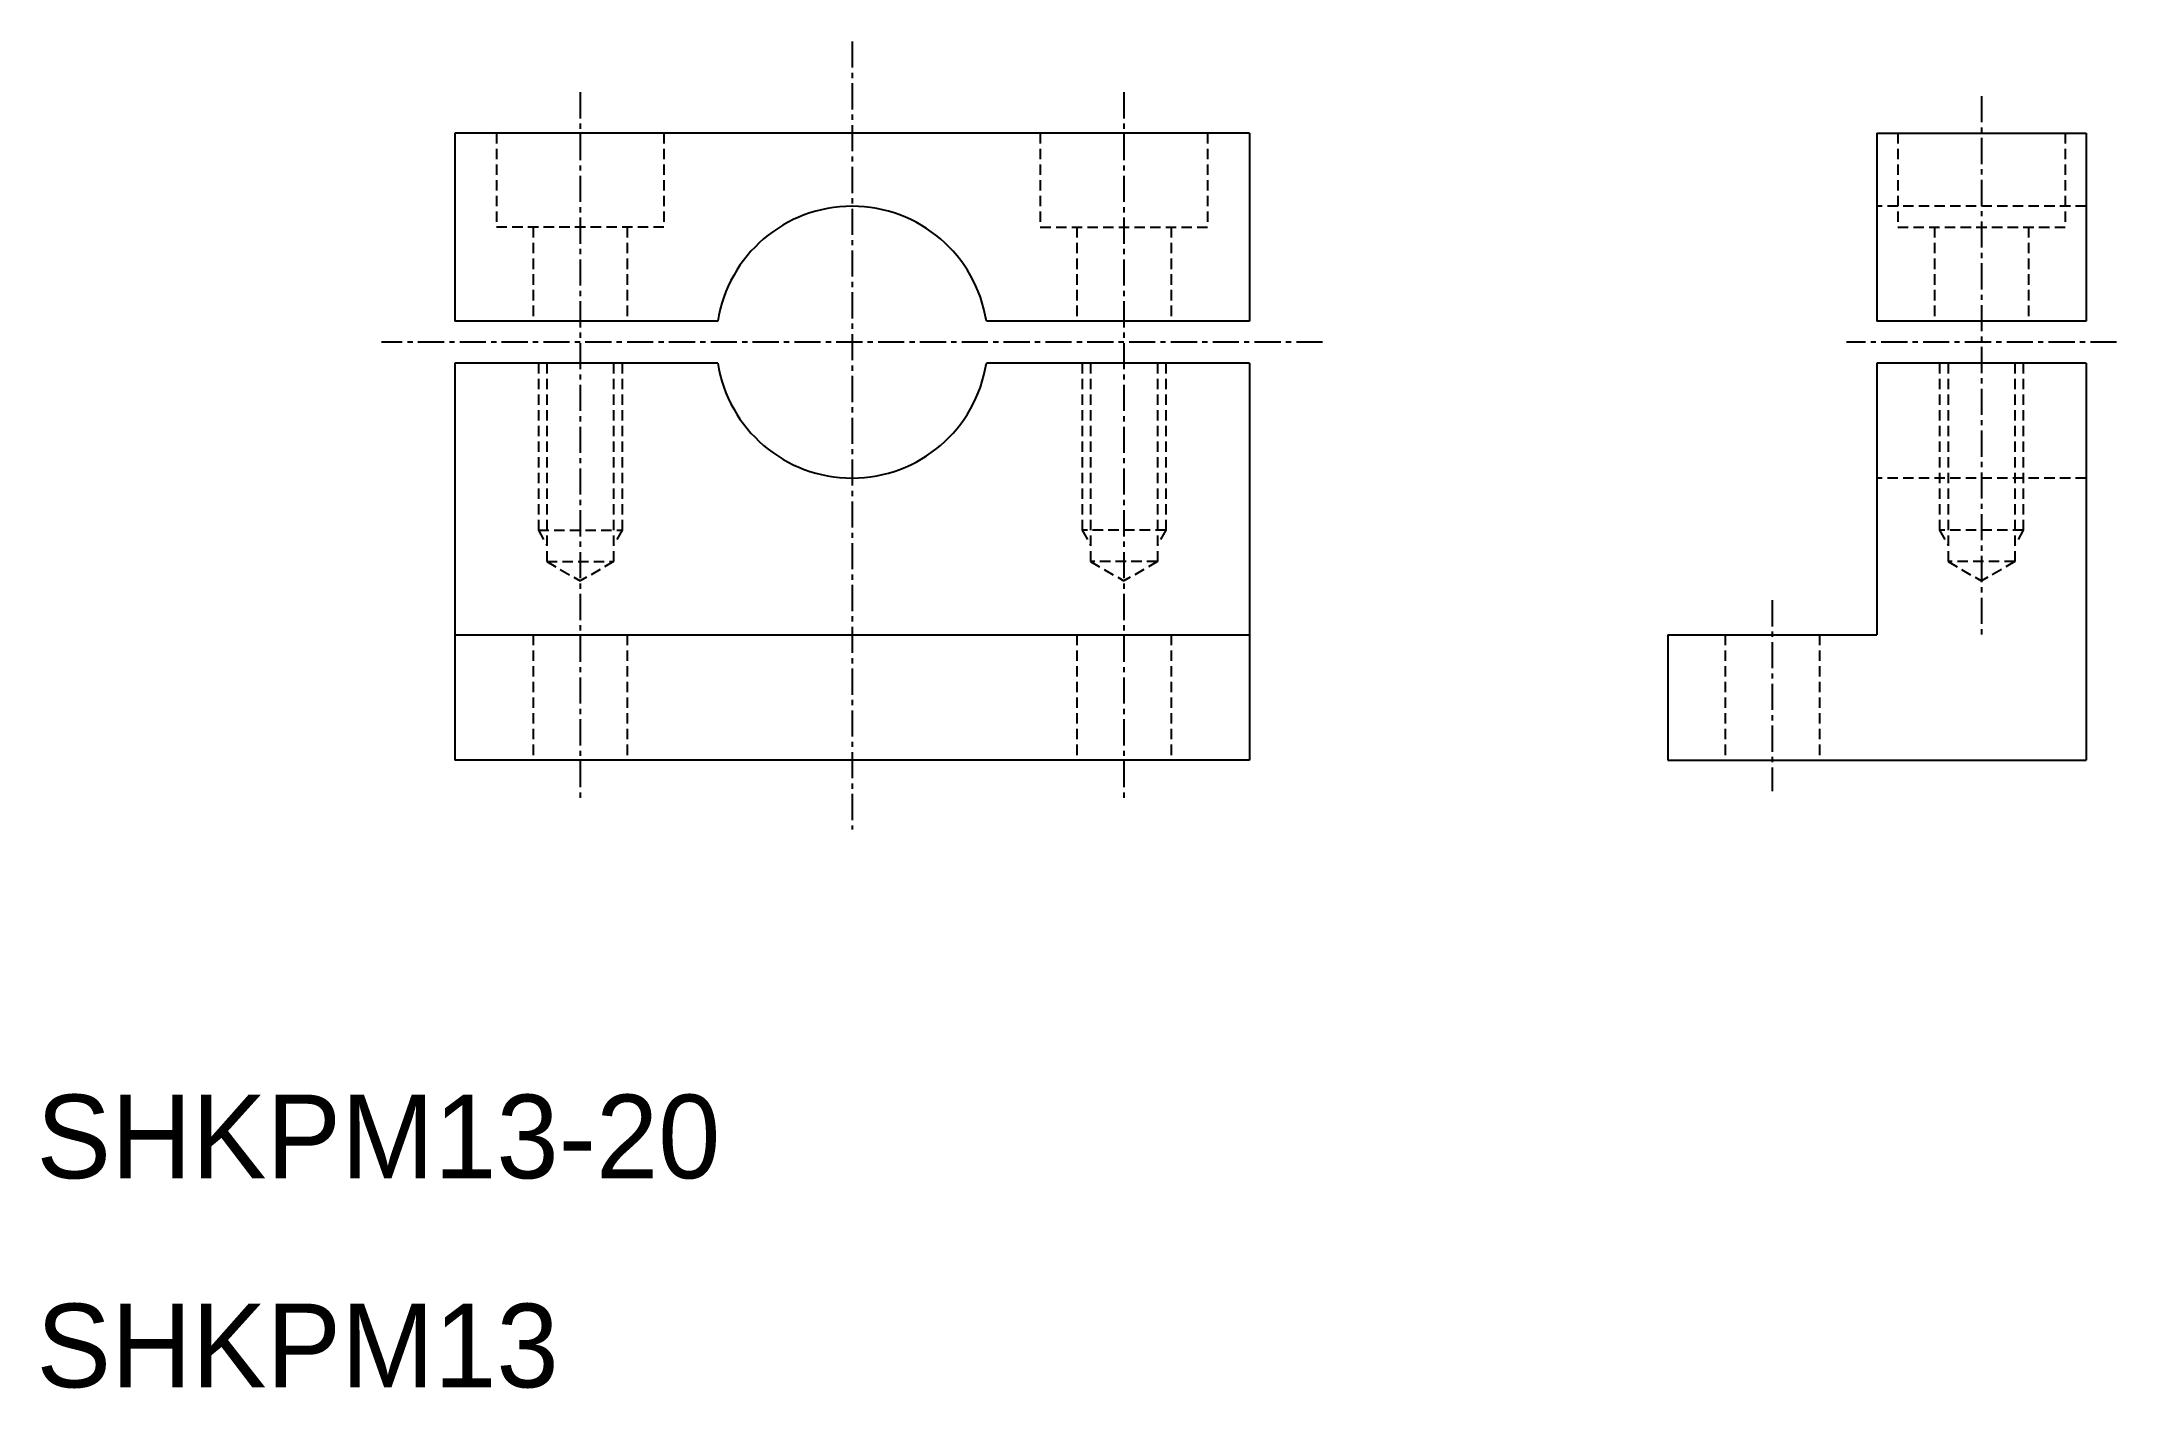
# Model space of a CAD drawing. Extents: x 10.2 to 109.5, y 9.9 to 74.4.
import ezdxf

# ---------------------------------------------------------------- set-up
doc = ezdxf.new("R2010")
doc.units = 0
doc.linetypes.add('CENTER', pattern=[2, 1.25, -0.25, 0.25, -0.25])
doc.linetypes.add('DASHED', pattern=[0.75, 0.5, -0.25])
doc.layers.get('0').update_dxf_attribs({"linetype": 'CONTINUOUS'})
doc.layers.add('CENTER', color=1, linetype='CENTER')

msp = doc.modelspace()

# ---------------------------------------------------------------- linework, layer by layer
at = {"color": 7, "linetype": 'CONTINUOUS'}
for p, q in [((68, 70), (30, 70)), ((30, 70), (30, 61)), ((68, 70), (68, 61)), ((98, 70), (108, 70)), ((98, 70), (98, 61)), ((108, 70), (108, 61)), ((42.577, 61), (30, 61)), ((68, 61), (55.423, 61)), ((108, 61), (98, 61)), ((30, 59), (30, 40)), ((42.577, 59), (30, 59)), ((68, 59), (55.423, 59)), ((68, 59), (68, 40)), ((98, 59), (98, 46)), ((108, 59), (98, 59)), ((108, 59), (108, 40)), ((30, 46), (68, 46)), ((88, 46), (98, 46)), ((88, 46), (88, 40)), ((68, 40), (30, 40)), ((49, 40), (49, 40)), ((58.5, 40), (58.5, 40)), ((88, 40), (108, 40))]:
    msp.add_line(p, q, dxfattribs=at)
at = {"color": 3, "linetype": 'DASHED'}
for p, q in [((32, 70), (32, 65.5)), ((40, 70), (40, 65.5)), ((58, 70), (58, 65.5)), ((66, 70), (66, 65.5)), ((99, 70), (99, 65.5)), ((107, 70), (107, 65.5)), ((108, 66.5), (98, 66.5)), ((40, 65.5), (32, 65.5)), ((33.75, 65.5), (33.75, 61)), ((38.25, 65.5), (38.25, 61)), ((58, 65.5), (66, 65.5)), ((59.75, 65.5), (59.75, 61)), ((64.25, 65.5), (64.25, 61)), ((99, 65.5), (107, 65.5)), ((100.75, 65.5), (100.75, 61)), ((105.25, 65.5), (105.25, 61)), ((34, 59), (34, 51)), ((34.4, 59), (34.4, 49.5)), ((37.6, 59), (37.6, 49.5)), ((38, 59), (38, 51)), ((60, 59), (60, 51)), ((60.4, 59), (60.4, 49.5)), ((63.6, 59), (63.6, 49.5)), ((64, 59), (64, 51)), ((101, 59), (101, 51)), ((101.4, 59), (101.4, 49.5)), ((104.6, 59), (104.6, 49.5)), ((105, 59), (105, 51)), ((108, 53.5), (98, 53.5)), ((34, 51), (38, 51)), ((34, 51), (34.4, 50.307)), ((38, 51), (37.6, 50.307)), ((64, 51), (60, 51)), ((60, 51), (60.4, 50.307)), ((64, 51), (63.6, 50.307)), ((105, 51), (101, 51)), ((101, 51), (101.4, 50.307)), ((105, 51), (104.6, 50.307)), ((34.4, 49.5), (37.6, 49.5)), ((34.4, 49.5), (36, 48.576)), ((37.6, 49.5), (36, 48.576)), ((63.6, 49.5), (60.4, 49.5)), ((60.4, 49.5), (62, 48.576)), ((63.6, 49.5), (62, 48.576)), ((104.6, 49.5), (101.4, 49.5)), ((101.4, 49.5), (103, 48.576)), ((104.6, 49.5), (103, 48.576)), ((33.75, 46), (33.75, 40)), ((38.25, 46), (38.25, 40)), ((59.75, 46), (59.75, 40)), ((64.25, 46), (64.25, 40)), ((90.75, 46), (90.75, 40)), ((95.25, 46), (95.25, 40))]:
    msp.add_line(p, q, dxfattribs=at)
at = {"color": 7, "linetype": 'CONTINUOUS'}
for start, end in [(8.84988, 171.15012), (188.84988, 351.15012)]:
    msp.add_arc((49, 60), 6.5, start, end, dxfattribs=at)
at = {"layer": 'CENTER', "color": 1, "linetype": 'CENTER'}
for p, q in [((49, 74.385), (49, 36.687)), ((36, 71.957), (36, 38.048)), ((62, 71.957), (62, 38.048)), ((103, 71.772), (103, 46)), ((71.493, 60), (26.507, 60)), ((109.456, 60), (96.544, 60)), ((93, 47.655), (93, 38.513))]:
    msp.add_line(p, q, dxfattribs=at)

# ---------------------------------------------------------------- texts
at = {"color": 7, "linetype": 'CONTINUOUS'}
for s, p in [('SHKPM13-20', (10, 20)), ('SHKPM13', (10, 10))]:
    msp.add_text(s, height=4, dxfattribs=at).set_placement(p)

doc.saveas('drawing.dxf')
